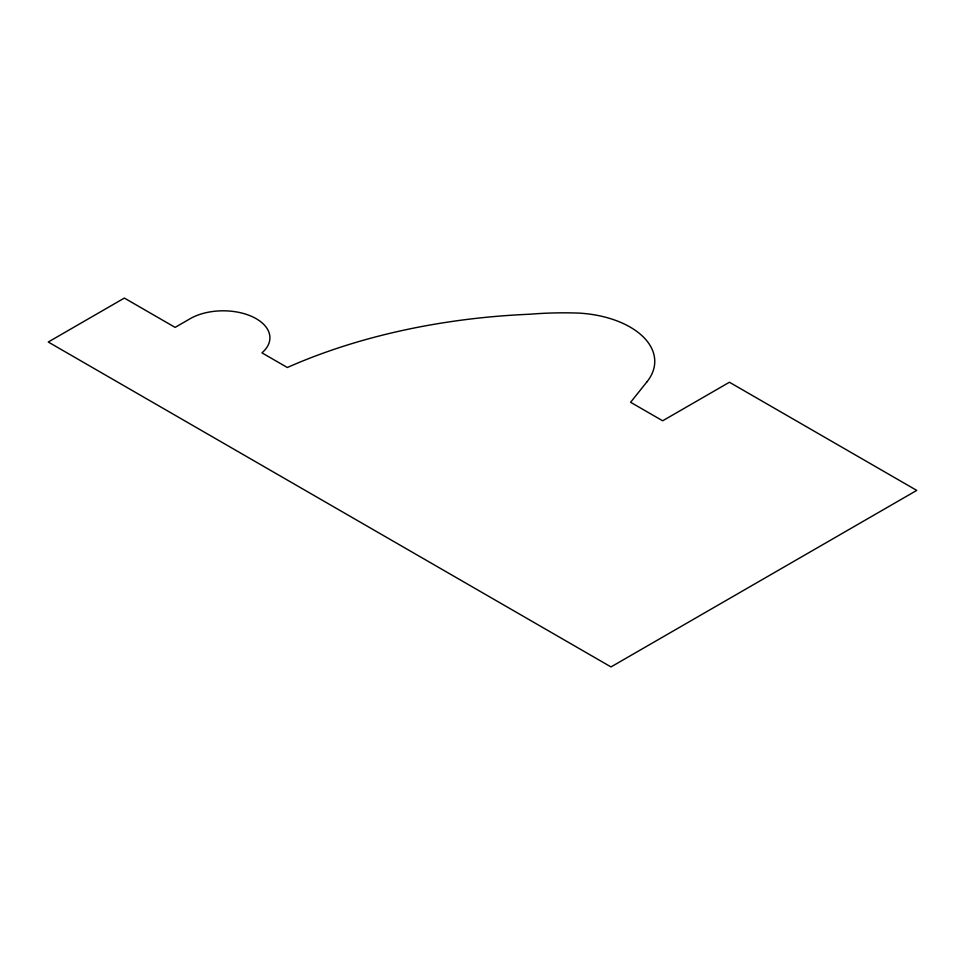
<?xml version="1.0" encoding="UTF-8"?>
<svg xmlns="http://www.w3.org/2000/svg" width="965" height="965" viewBox="0 0 965 965"><rect width="100%" height="100%" fill="white"/><g stroke="black" fill="none" stroke-linecap="round" stroke-linejoin="round"><path stroke-width="1.45" d="M646.622 382.237L630.603 402.284L662.666 420.788L729.431 382.249L916.75 490.401L611.002 666.924L48.25 342.02L124.352 298.076L175.123 327.388L191.142 318.136A46.742 26.984 0 0 1 253.421 317.22A46.742 26.984 0 0 1 261.949 352.852L287.341 367.508A451.68 260.779 0 0 1 529.616 314.24A240.864 139.056 0 0 1 579.06 313.106A84.076 48.54 0 0 1 646.622 382.237"/></g></svg>
